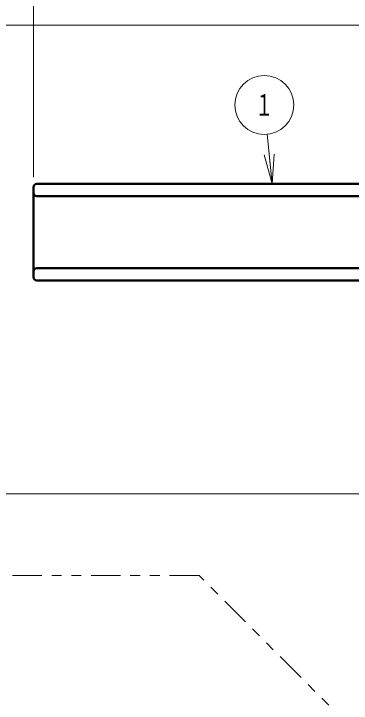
# Model space of a CAD drawing. Units: millimetres on the paper. Extents: x -385 to 0, y -594 to 267.
# Drawn here: x -326.2 to -291.9, y 92.7 to 162.9 of the extents above; entities that cross this region are included whole.
import ezdxf
from ezdxf.enums import TextEntityAlignment as Align

# ---------------------------------------------------------------- set-up
doc = ezdxf.new("R2010")
doc.units = ezdxf.units.MM
doc.linetypes.add('USER3', pattern=[8, 3, -1, 1, -1, 1, -1])
doc.layers.add('LY_1', color=140, linetype='Continuous', lineweight=50)
doc.styles.add('ＭＳ ゴシック', font='')
doc.styles.get('ＭＳ ゴシック').set_extended_font_data('MS Gothic')

msp = doc.modelspace()

# ---------------------------------------------------------------- linework, layer by layer
at = {"layer": 'LY_1', "color": 7, "lineweight": 13}
for p, q in [((-324.211, 146.232), (-324.211, 206.6)), ((-243.321, 161.708), (-366.878, 161.708)), ((-243.321, 161.708), (-366.878, 161.708)), ((-299.92, 145.565), (-300.42, 150.605)), ((-299.92, 145.565), (-300.714, 148.501)), ((-299.92, 145.565), (-300.216, 148.55)), ((-299.718, 148.6), (-299.92, 145.565)), ((-274.061, 114.03), (-366.878, 114.03)), ((-274.061, 114.03), (-366.878, 114.03))]:
    msp.add_line(p, q, dxfattribs=at)
at = {"layer": 'LY_1'}
for p, q in [((-324.211, 136.065), (-324.211, 145.232)), ((-323.878, 145.565), (-275.961, 145.565)), ((-323.878, 144.315), (-275.961, 144.315)), ((-323.878, 136.982), (-275.961, 136.982)), ((-323.878, 135.732), (-275.961, 135.732))]:
    msp.add_line(p, q, dxfattribs=at)
at = {"layer": 'LY_1', "color": 7, "linetype": 'USER3', "lineweight": 13}
msp.add_lwpolyline([(-132.694, 140.064), (-132.694, 102.518), (-152.05, 83.162), (-184.701, 83.162), (-191.656, 90.075), (-234.421, 90.075), (-240.467, 84.03), (-285.655, 84.03), (-307.357, 105.732), (-341.018, 105.732), (-357.545, 122.258), (-357.545, 159.039), (-341.018, 175.565), (-296.405, 175.565), (-281.455, 190.515), (-250.717, 190.515), (-249.524, 191.708), (-204.653, 191.708), (-190.175, 177.23), (-169.837, 177.23)], close=True, dxfattribs=at)
at = {"layer": 'LY_1', "color": 7, "lineweight": 13}
msp.add_circle((-300.717, 153.59), 3, dxfattribs=at)
at = {"layer": 'LY_1'}
for centre, start, end in [((-323.878, 145.232), 90, 180), ((-323.878, 144.648), 180, 270), ((-323.878, 136.648), 90, 180), ((-323.878, 136.065), 180, 270)]:
    msp.add_arc(centre, 0.333, start, end, dxfattribs=at)

# ---------------------------------------------------------------- texts
at = {"layer": 'LY_1', "color": 7, "style": 'ＭＳ ゴシック', "width": 0.6}
msp.add_text('１', height=2.199, dxfattribs=at).set_placement((-300.717, 153.59), align=Align.MIDDLE_CENTER)

doc.saveas('drawing.dxf')
